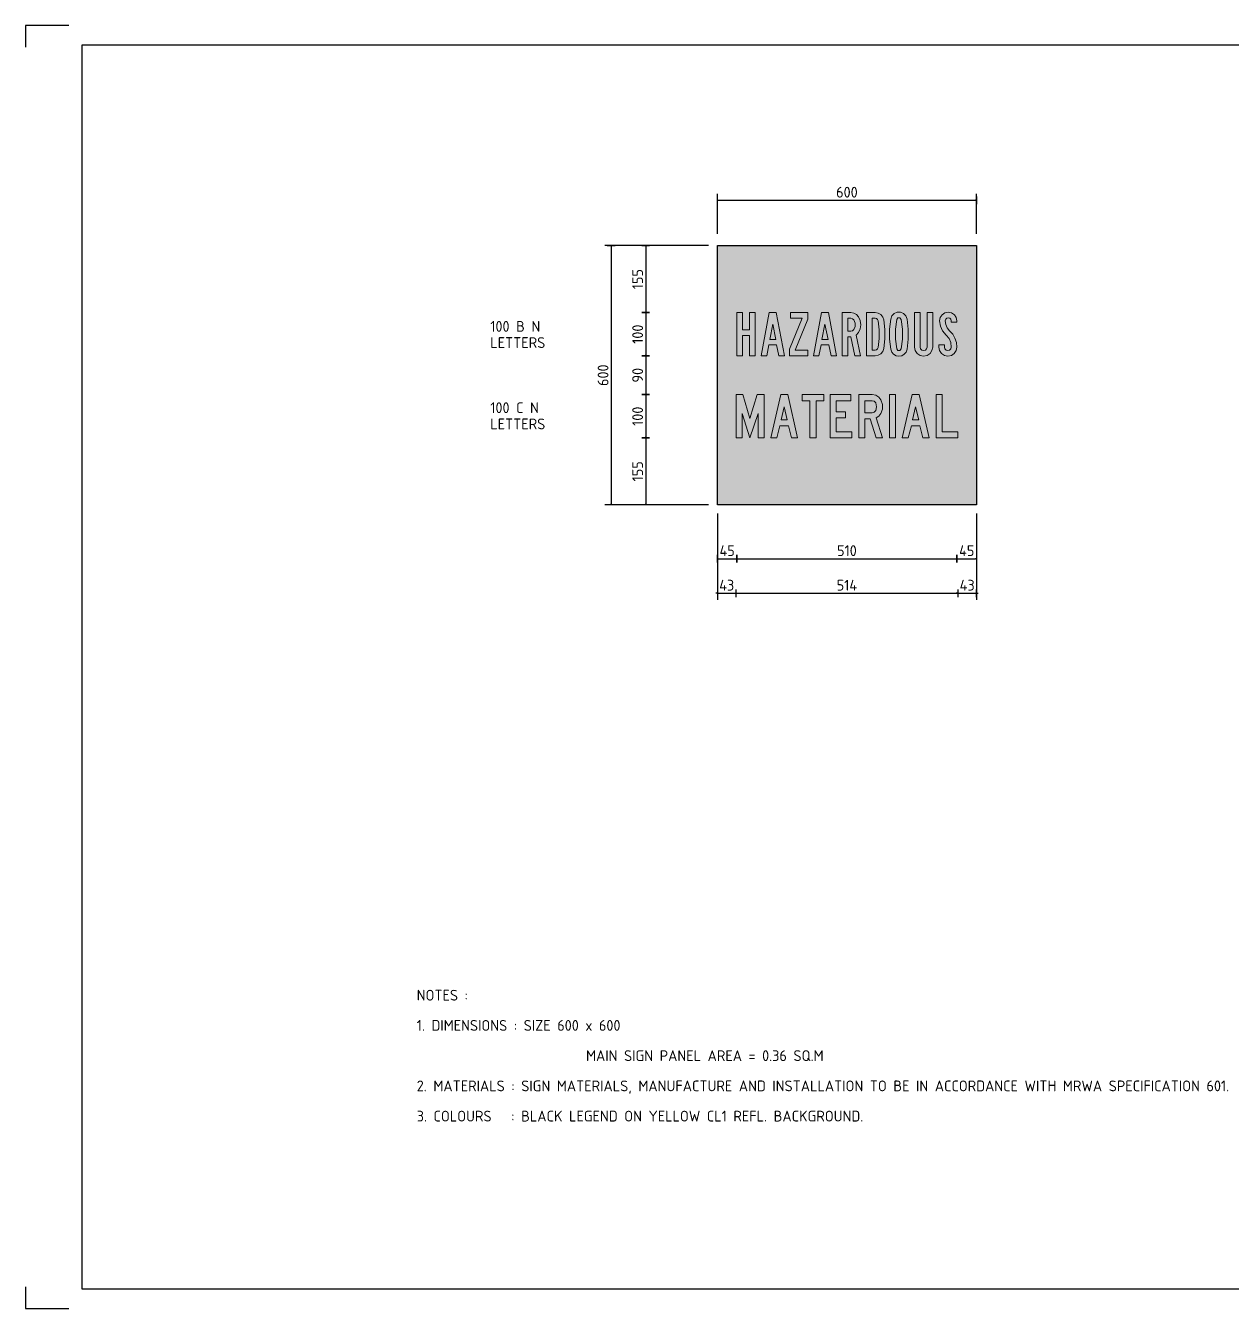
# Model space of a CAD drawing. Extents: x 0 to 420, y 0 to 297.
# Drawn here: x 0 to 279.3, y 0 to 297 of the extents above; entities that cross this region are included whole.
import ezdxf
from ezdxf.enums import TextEntityAlignment as Align

# ---------------------------------------------------------------- set-up
doc = ezdxf.new("R2010")
doc.units = 0
doc.layers.get('0').update_dxf_attribs({"linetype": 'CONTINUOUS'})
doc.layers.get('DEFPOINTS').update_dxf_attribs({"linetype": 'CONTINUOUS'})
for name, color, linetype in [('COMMENTS', 4, 'CONTINUOUS'), ('L25', 1, 'CONTINUOUS'), ('L35', 3, 'CONTINUOUS'), ('NOTES', 1, 'CONTINUOUS'), ('T25', 1, 'CONTINUOUS'), ('TBLK18', 4, 'CONTINUOUS'), ('TBLK25', 1, 'CONTINUOUS'), ('TBLK35', 3, 'CONTINUOUS'), ('TBLK50', 7, 'CONTINUOUS')]:
    doc.layers.add(name, color=color, linetype=linetype)
doc.layers.add('YELLOW', color=7, linetype='CONTINUOUS', true_color=0xfedb00)
doc.styles.add('ISO', font='iso3098b.shx')
doc.dimstyles.new('SIGNSDIM', dxfattribs={"dimtxt": 2.5, "dimasz": 0.2, "dimexe": 1.5, "dimexo": 2, "dimtad": 1, "dimdec": 4, "dimlfac": 10, "dimrnd": 1, "dimdsep": 46, "dimtxsty": 'ISO', "dimblk": 'SGNDIM', "dimcen": 2.5, "dimse2": 1, "dimadec": 0, "dimazin": 0, "dimtfac": 1, "dimtdec": 4, "dimtix": 1, "dimtmove": 0, "dimatfit": 3, "dimldrblk": 'SGNDIM', "dimfxl": 1, "dimtolj": 1, "dimtzin": 0, "dimarcsym": 0})

# ---------------------------------------------------------------- blocks, each defined once
blk = doc.blocks.new('SGNDIM')
for p, q in [((0, 0), (-1, 0)), ((0, 4.5), (0, -4.5))]:
    blk.add_line(p, q)
blk = doc.blocks.new('*D3')
at = {"layer": 'DEFPOINTS', "color": 0, "transparency": 16777216}
for p in [(158.17, 246.06), (135.62, 186.06), (158.17, 186.06)]:
    blk.add_point(p, dxfattribs=at)
at = {"layer": 'T25', "color": 0, "lineweight": -2, "transparency": 16777216}
for p, q in [((156.17, 246.06), (134.12, 246.06)), ((135.62, 245.86), (135.62, 186.26)), ((156.17, 186.06), (134.12, 186.06))]:
    blk.add_line(p, q, dxfattribs=at)
at = {"layer": 'T25', "color": 0, "lineweight": -2, "transparency": 16777216, "xscale": 0.2, "yscale": 0.2, "zscale": 0.2}
for p, rotation in [((135.62, 246.06), 90), ((135.62, 186.06), 270)]:
    blk.add_blockref('SGNDIM', p, dxfattribs=dict(at, rotation=rotation))
at = {"layer": 'T25', "color": 0, "transparency": 16777216, "insert": (133.75, 216.06), "char_height": 2.5, "attachment_point": 5, "rotation": 90, "style": 'ISO'}
blk.add_mtext('\\A1;600', dxfattribs=at)
blk = doc.blocks.new('*D4')
at = {"layer": 'DEFPOINTS', "color": 0, "transparency": 16777216}
for p in [(160.23, 186.06), (164.74, 186.06), (164.74, 173.56)]:
    blk.add_point(p, dxfattribs=at)
at = {"layer": 'T25', "color": 0, "lineweight": -2, "transparency": 16777216}
for p, q in [((160.23, 184.06), (160.23, 172.06)), ((160.43, 173.56), (164.54, 173.56))]:
    blk.add_line(p, q, dxfattribs=at)
at = {"layer": 'T25', "color": 0, "lineweight": -2, "transparency": 16777216, "xscale": 0.2, "yscale": 0.2, "zscale": 0.2, "rotation": 180}
blk.add_blockref('SGNDIM', (160.23, 173.56), dxfattribs=at)
at = {"layer": 'T25', "color": 0, "lineweight": -2, "transparency": 16777216, "xscale": 0.2, "yscale": 0.2, "zscale": 0.2}
blk.add_blockref('SGNDIM', (164.74, 173.56), dxfattribs=at)
at = {"layer": 'T25', "color": 0, "transparency": 16777216, "insert": (162.49, 175.44), "char_height": 2.5, "attachment_point": 5, "style": 'ISO'}
blk.add_mtext('\\A1;45', dxfattribs=at)
blk = doc.blocks.new('*D5')
at = {"layer": 'DEFPOINTS', "color": 0, "transparency": 16777216}
for p in [(164.74, 186.06), (215.72, 186.06), (215.72, 173.56)]:
    blk.add_point(p, dxfattribs=at)
at = {"layer": 'T25', "color": 0, "lineweight": -2, "transparency": 16777216}
blk.add_line((164.94, 173.56), (215.52, 173.56), dxfattribs=at)
at = {"layer": 'T25', "color": 0, "lineweight": -2, "transparency": 16777216, "xscale": 0.2, "yscale": 0.2, "zscale": 0.2, "rotation": 180}
blk.add_blockref('SGNDIM', (164.74, 173.56), dxfattribs=at)
at = {"layer": 'T25', "color": 0, "lineweight": -2, "transparency": 16777216, "xscale": 0.2, "yscale": 0.2, "zscale": 0.2}
blk.add_blockref('SGNDIM', (215.72, 173.56), dxfattribs=at)
at = {"layer": 'T25', "color": 0, "transparency": 16777216, "insert": (190.23, 175.44), "char_height": 2.5, "attachment_point": 5, "style": 'ISO'}
blk.add_mtext('\\A1;510', dxfattribs=at)
blk = doc.blocks.new('*D6')
at = {"layer": 'DEFPOINTS', "color": 0, "transparency": 16777216}
for p in [(215.72, 186.06), (220.23, 186.06), (220.23, 173.56)]:
    blk.add_point(p, dxfattribs=at)
at = {"layer": 'T25', "color": 0, "lineweight": -2, "transparency": 16777216}
for p, q in [((220.23, 184.06), (220.23, 172.06)), ((215.92, 173.56), (220.03, 173.56))]:
    blk.add_line(p, q, dxfattribs=at)
at = {"layer": 'T25', "color": 0, "lineweight": -2, "transparency": 16777216, "xscale": 0.2, "yscale": 0.2, "zscale": 0.2, "rotation": 180}
blk.add_blockref('SGNDIM', (215.72, 173.56), dxfattribs=at)
at = {"layer": 'T25', "color": 0, "lineweight": -2, "transparency": 16777216, "xscale": 0.2, "yscale": 0.2, "zscale": 0.2}
blk.add_blockref('SGNDIM', (220.23, 173.56), dxfattribs=at)
at = {"layer": 'T25', "color": 0, "transparency": 16777216, "insert": (217.98, 175.44), "char_height": 2.5, "attachment_point": 5, "style": 'ISO'}
blk.add_mtext('\\A1;45', dxfattribs=at)
blk = doc.blocks.new('*D7')
at = {"layer": 'DEFPOINTS', "color": 0, "transparency": 16777216}
for p in [(160.23, 186.06), (164.54, 186.06), (164.54, 165.56)]:
    blk.add_point(p, dxfattribs=at)
at = {"layer": 'T25', "color": 0, "lineweight": -2, "transparency": 16777216}
for p, q in [((160.23, 184.06), (160.23, 164.06)), ((160.03, 165.56), (159.83, 165.56)), ((160.23, 165.56), (164.54, 165.56)), ((164.74, 165.56), (164.94, 165.56))]:
    blk.add_line(p, q, dxfattribs=at)
at = {"layer": 'T25', "color": 0, "lineweight": -2, "transparency": 16777216, "xscale": 0.2, "yscale": 0.2, "zscale": 0.2}
blk.add_blockref('SGNDIM', (160.23, 165.56), dxfattribs=at)
at = {"layer": 'T25', "color": 0, "lineweight": -2, "transparency": 16777216, "xscale": 0.2, "yscale": 0.2, "zscale": 0.2, "rotation": 180}
blk.add_blockref('SGNDIM', (164.54, 165.56), dxfattribs=at)
at = {"layer": 'T25', "color": 0, "transparency": 16777216, "insert": (162.39, 167.44), "char_height": 2.5, "attachment_point": 5, "style": 'ISO'}
blk.add_mtext('\\A1;43', dxfattribs=at)
blk = doc.blocks.new('*D8')
at = {"layer": 'DEFPOINTS', "color": 0, "transparency": 16777216}
for p in [(164.54, 186.06), (215.93, 186.06), (215.93, 165.56)]:
    blk.add_point(p, dxfattribs=at)
at = {"layer": 'T25', "color": 0, "lineweight": -2, "transparency": 16777216}
blk.add_line((164.74, 165.56), (215.73, 165.56), dxfattribs=at)
at = {"layer": 'T25', "color": 0, "lineweight": -2, "transparency": 16777216, "xscale": 0.2, "yscale": 0.2, "zscale": 0.2, "rotation": 180}
blk.add_blockref('SGNDIM', (164.54, 165.56), dxfattribs=at)
at = {"layer": 'T25', "color": 0, "lineweight": -2, "transparency": 16777216, "xscale": 0.2, "yscale": 0.2, "zscale": 0.2}
blk.add_blockref('SGNDIM', (215.93, 165.56), dxfattribs=at)
at = {"layer": 'T25', "color": 0, "transparency": 16777216, "insert": (190.23, 167.44), "char_height": 2.5, "attachment_point": 5, "style": 'ISO'}
blk.add_mtext('\\A1;514', dxfattribs=at)
blk = doc.blocks.new('*D9')
at = {"layer": 'DEFPOINTS', "color": 0, "transparency": 16777216}
for p in [(215.93, 186.06), (220.23, 186.06), (220.23, 165.56)]:
    blk.add_point(p, dxfattribs=at)
at = {"layer": 'T25', "color": 0, "lineweight": -2, "transparency": 16777216}
for p, q in [((220.23, 184.06), (220.23, 164.06)), ((215.73, 165.56), (215.53, 165.56)), ((215.93, 165.56), (220.23, 165.56)), ((220.43, 165.56), (220.63, 165.56))]:
    blk.add_line(p, q, dxfattribs=at)
at = {"layer": 'T25', "color": 0, "lineweight": -2, "transparency": 16777216, "xscale": 0.2, "yscale": 0.2, "zscale": 0.2}
blk.add_blockref('SGNDIM', (215.93, 165.56), dxfattribs=at)
at = {"layer": 'T25', "color": 0, "lineweight": -2, "transparency": 16777216, "xscale": 0.2, "yscale": 0.2, "zscale": 0.2, "rotation": 180}
blk.add_blockref('SGNDIM', (220.23, 165.56), dxfattribs=at)
at = {"layer": 'T25', "color": 0, "transparency": 16777216, "insert": (218.08, 167.44), "char_height": 2.5, "attachment_point": 5, "style": 'ISO'}
blk.add_mtext('\\A1;43', dxfattribs=at)
blk = doc.blocks.new('*D10')
at = {"layer": 'DEFPOINTS', "color": 0, "transparency": 16777216}
for p in [(160.16, 246.06), (143.62, 230.56), (160.16, 230.56)]:
    blk.add_point(p, dxfattribs=at)
at = {"layer": 'T25', "color": 0, "lineweight": -2, "transparency": 16777216}
for p, q in [((158.16, 246.06), (142.12, 246.06)), ((143.62, 245.86), (143.62, 230.76))]:
    blk.add_line(p, q, dxfattribs=at)
at = {"layer": 'T25', "color": 0, "lineweight": -2, "transparency": 16777216, "xscale": 0.2, "yscale": 0.2, "zscale": 0.2}
for p, rotation in [((143.62, 246.06), 90), ((143.62, 230.56), 270)]:
    blk.add_blockref('SGNDIM', p, dxfattribs=dict(at, rotation=rotation))
at = {"layer": 'T25', "color": 0, "transparency": 16777216, "insert": (141.75, 238.31), "char_height": 2.5, "attachment_point": 5, "rotation": 90, "style": 'ISO'}
blk.add_mtext('\\A1;155', dxfattribs=at)
blk = doc.blocks.new('*D11')
at = {"layer": 'DEFPOINTS', "color": 0, "transparency": 16777216}
for p in [(155.62, 230.56), (143.62, 220.56), (155.62, 220.56)]:
    blk.add_point(p, dxfattribs=at)
at = {"layer": 'T25', "color": 0, "lineweight": -2, "transparency": 16777216}
blk.add_line((143.62, 230.36), (143.62, 220.76), dxfattribs=at)
at = {"layer": 'T25', "color": 0, "lineweight": -2, "transparency": 16777216, "xscale": 0.2, "yscale": 0.2, "zscale": 0.2}
for p, rotation in [((143.62, 230.56), 90), ((143.62, 220.56), 270)]:
    blk.add_blockref('SGNDIM', p, dxfattribs=dict(at, rotation=rotation))
at = {"layer": 'T25', "color": 0, "transparency": 16777216, "insert": (141.75, 225.56), "char_height": 2.5, "attachment_point": 5, "rotation": 90, "style": 'ISO'}
blk.add_mtext('\\A1;100', dxfattribs=at)
blk = doc.blocks.new('*D12')
at = {"layer": 'DEFPOINTS', "color": 0, "transparency": 16777216}
for p in [(154.42, 220.56), (143.62, 211.56), (154.42, 211.56)]:
    blk.add_point(p, dxfattribs=at)
at = {"layer": 'T25', "color": 0, "lineweight": -2, "transparency": 16777216}
blk.add_line((143.62, 220.36), (143.62, 211.76), dxfattribs=at)
at = {"layer": 'T25', "color": 0, "lineweight": -2, "transparency": 16777216, "xscale": 0.2, "yscale": 0.2, "zscale": 0.2}
for p, rotation in [((143.62, 220.56), 90), ((143.62, 211.56), 270)]:
    blk.add_blockref('SGNDIM', p, dxfattribs=dict(at, rotation=rotation))
at = {"layer": 'T25', "color": 0, "transparency": 16777216, "insert": (141.75, 216.06), "char_height": 2.5, "attachment_point": 5, "rotation": 90, "style": 'ISO'}
blk.add_mtext('\\A1;90', dxfattribs=at)
blk = doc.blocks.new('*D13')
at = {"layer": 'DEFPOINTS', "color": 0, "transparency": 16777216}
for p in [(155.62, 211.56), (143.62, 201.56), (155.62, 201.56)]:
    blk.add_point(p, dxfattribs=at)
at = {"layer": 'T25', "color": 0, "lineweight": -2, "transparency": 16777216}
blk.add_line((143.62, 211.36), (143.62, 201.76), dxfattribs=at)
at = {"layer": 'T25', "color": 0, "lineweight": -2, "transparency": 16777216, "xscale": 0.2, "yscale": 0.2, "zscale": 0.2}
for p, rotation in [((143.62, 211.56), 90), ((143.62, 201.56), 270)]:
    blk.add_blockref('SGNDIM', p, dxfattribs=dict(at, rotation=rotation))
at = {"layer": 'T25', "color": 0, "transparency": 16777216, "insert": (141.75, 206.56), "char_height": 2.5, "attachment_point": 5, "rotation": 90, "style": 'ISO'}
blk.add_mtext('\\A1;100', dxfattribs=at)
blk = doc.blocks.new('*D14')
at = {"layer": 'DEFPOINTS', "color": 0, "transparency": 16777216}
for p in [(160.16, 201.56), (143.62, 186.06), (160.16, 186.06)]:
    blk.add_point(p, dxfattribs=at)
at = {"layer": 'T25', "color": 0, "lineweight": -2, "transparency": 16777216}
for p, q in [((143.62, 201.36), (143.62, 186.26)), ((158.16, 186.06), (142.12, 186.06))]:
    blk.add_line(p, q, dxfattribs=at)
at = {"layer": 'T25', "color": 0, "lineweight": -2, "transparency": 16777216, "xscale": 0.2, "yscale": 0.2, "zscale": 0.2}
for p, rotation in [((143.62, 201.56), 90), ((143.62, 186.06), 270)]:
    blk.add_blockref('SGNDIM', p, dxfattribs=dict(at, rotation=rotation))
at = {"layer": 'T25', "color": 0, "transparency": 16777216, "insert": (141.75, 193.81), "char_height": 2.5, "attachment_point": 5, "rotation": 90, "style": 'ISO'}
blk.add_mtext('\\A1;155', dxfattribs=at)
blk = doc.blocks.new('*D15')
at = {"layer": 'DEFPOINTS', "color": 0, "transparency": 16777216}
for p in [(220.23, 256.56), (160.23, 246.81), (220.23, 246.81)]:
    blk.add_point(p, dxfattribs=at)
at = {"layer": 'T25', "color": 0, "lineweight": -2, "transparency": 16777216}
for p, q in [((160.23, 248.81), (160.23, 258.06)), ((160.43, 256.56), (220.03, 256.56)), ((220.23, 248.81), (220.23, 258.06))]:
    blk.add_line(p, q, dxfattribs=at)
at = {"layer": 'T25', "color": 0, "lineweight": -2, "transparency": 16777216, "xscale": 0.2, "yscale": 0.2, "zscale": 0.2, "rotation": 180}
blk.add_blockref('SGNDIM', (160.23, 256.56), dxfattribs=at)
at = {"layer": 'T25', "color": 0, "lineweight": -2, "transparency": 16777216, "xscale": 0.2, "yscale": 0.2, "zscale": 0.2}
blk.add_blockref('SGNDIM', (220.23, 256.56), dxfattribs=at)
at = {"layer": 'T25', "color": 0, "transparency": 16777216, "insert": (190.23, 258.44), "char_height": 2.5, "attachment_point": 5, "style": 'ISO'}
blk.add_mtext('\\A1;600', dxfattribs=at)
blk = doc.blocks.new('BLK3DES')
at = {"layer": 'COMMENTS', "style": 'ISO'}
for s, p in [('100 B N', (0, 0)), ('LETTERS', (0, -3.75))]:
    blk.add_text(s, height=2.5, dxfattribs=at).set_placement(p)
blk = doc.blocks.new('BLK4DES')
at = {"layer": 'COMMENTS', "style": 'ISO'}
for s, p in [('100 C N', (0, 0)), ('LETTERS', (0, -3.75))]:
    blk.add_text(s, height=2.5, dxfattribs=at).set_placement(p)
blk = doc.blocks.new('A3BBLK')
at = {"layer": 'TBLK25'}
for p, q in [((10, 297), (0, 297)), ((0, 297), (0, 292)), ((0, 5), (0, 0)), ((0, 0), (10, 0))]:
    blk.add_line(p, q, dxfattribs=at)
at = {"layer": 'TBLK50'}
for p, q in [((415.5, 292.5), (13, 292.5)), ((13, 292.5), (13, 4.5)), ((13, 4.5), (415.5, 4.5))]:
    blk.add_line(p, q, dxfattribs=at)
blk = doc.blocks.new('a3_in_vtblk')
blk.add_blockref('A3BBLK', (0, 0))
at = {"layer": 'TBLK18', "style": 'ISO'}
for tag, p, height in [('GROUND_SURVEY_STD.', (381.88, 126.11), 1.8), ('SURVEY_CAPTURE_DATE', (381.95, 122.61), 1.8), ('MAPPING_SURVEY_STD.', (381.95, 119.11), 1.8), ('MAPPING_CAPTURE_DATE', (381.95, 115.61), 1.8), ('PROJECT_ZONE', (381.95, 112.11), 1.8), ('HEIGHT_DATUM', (381.95, 108.61), 1.8), ('CLIENT_STREET_NAME', (355.51, 86.94), 1.5), ('CLIENT_TELEPHONE_NO.', (368.31, 84.68), 1.5), ('CLIENT_SUBURB_POSTCODE', (388.49, 86.94), 1.5), ('CLIENT_FAX_NO.', (393.56, 84.68), 1.5), ('STREET_NAME', (355.51, 62.1), 1.5), ('SUBURB_POSTCODE', (388.49, 62.1), 1.5), ('TELEPHONE_NO.', (368.31, 59.84), 1.5), ('FAX_NO.', (393.56, 59.84), 1.5)]:
    blk.add_attdef(tag, p, '', height=height, dxfattribs=at)
for tag, p in [('CLIENT_MR_DIRECTORATE', (381.5, 92.96)), ('MR_DIRECTORATE', (381.5, 68.12))]:
    blk.add_attdef(tag, text='', height=1.5, dxfattribs=at).set_placement(p, align=Align.CENTER)
at = {"layer": 'TBLK25', "style": 'ISO'}
for tag, height, p in [('CLIENT_MR__BRANCH', 2, (381.5, 90.04)), ('MR_BRANCH', 2, (381.5, 65.2)), ('ROAD_SECTION', 1.75, (384.5, 29.16)), ('SLK', 1.75, (384.5, 26.11)), ('CHAINAGE', 1.75, (384.5, 19.21))]:
    blk.add_attdef(tag, text='', height=height, dxfattribs=at).set_placement(p, align=Align.CENTER)
for tag, p, height in [('FILE_NUMBER', (371.77, 54.24), 2.5), ('DESIGNED_/_DRAWN', (371.77, 49.49), 2), ('VERIFIED', (371.77, 44.49), 2), ('APPROVED', (371.77, 39.49), 2), ('LOCAL_AUTHORITY', (370.48, 16.73), 1.25)]:
    blk.add_attdef(tag, p, '', height=height, dxfattribs=at)
at = {"layer": 'TBLK35', "style": 'ISO', "width": 0.9}
for tag, p in [('ROAD_PROJECT&NUMBER', (384.5, 32.23)), ('DRAWING_DESCRIPTION', (384.5, 22.29))]:
    blk.add_attdef(tag, text='', height=2.5, dxfattribs=at).set_placement(p, align=Align.CENTER)
at = {"layer": 'TBLK50', "style": 'ISO'}
blk.add_attdef('MRWA_DRG_NUMBER', (356.29, 6.08), '', height=5, dxfattribs=at)

msp = doc.modelspace()

# ---------------------------------------------------------------- hatches: boundary and pattern name
at = {"layer": 'L25'}
h = msp.add_hatch(color=256, dxfattribs=at)
h.paths.add_polyline_path([(202.777058, 222.164209), (203.111484, 224.422612), (203.111484, 226.701658), (202.777058, 228.960061), (202.500435, 229.311001), (202.054535, 229.311001), (201.777911, 228.960061), (201.443486, 226.701658), (201.443486, 224.422612), (201.777911, 222.164209), (202.054535, 221.813269), (202.500435, 221.813269)], flags=16)
h.paths.add_polyline_path([(202.277485, 220.463182), (202.938078, 220.582914), (203.516097, 220.917339), (203.945483, 221.433428), (204.17669, 222.060991), (204.445056, 224.389582), (204.445056, 226.734688), (204.17669, 229.063279), (203.900067, 229.777545), (203.363335, 230.326663), (202.661455, 230.62393), (201.893515, 230.62393), (201.187506, 230.326663), (200.654903, 229.777545), (200.378279, 229.063279), (200.109913, 226.734688), (200.109913, 224.389582), (200.378279, 222.060991), (200.609487, 221.433428), (201.038873, 220.917339), (201.616892, 220.582914)])
h.paths.add_polyline_path([(182.455561, 220.56227), (184.354766, 230.562), (185.952576, 230.562), (187.851781, 220.56227), (186.551238, 220.56227), (186.051665, 223.064267), (184.251548, 223.064267), (183.751975, 220.56227)])
h.paths.add_polyline_path([(177.150172, 230.562), (181.146761, 230.562), (181.146761, 229.063279), (178.252537, 221.862813), (181.146761, 221.862813), (181.146761, 220.56227), (176.951994, 220.56227), (176.951994, 222.060991), (179.850346, 229.261457), (177.150172, 229.261457)])
h.paths.add_polyline_path([(170.350191, 220.56227), (172.249396, 230.562), (173.847206, 230.562), (175.746411, 220.56227), (174.445869, 220.56227), (173.946295, 223.064267), (172.146179, 223.064267), (171.646605, 220.56227)])
h.paths.add_polyline_path([(164.759921, 230.562), (166.060464, 230.562), (166.060464, 226.561282), (167.658274, 226.561282), (167.658274, 230.562), (168.958816, 230.562), (168.958816, 220.56227), (167.658274, 220.56227), (167.658274, 225.260739), (166.060464, 225.260739), (166.060464, 220.56227), (164.759921, 220.56227)])
h.paths.add_polyline_path([(210.91474, 201.561959), (210.91474, 211.561688), (212.314372, 211.561688), (212.314372, 202.96572), (215.910476, 202.96572), (215.910476, 201.561959)])
h.paths.add_polyline_path([(203.053682, 201.561959), (205.353372, 211.561688), (206.951181, 211.561688), (209.250871, 201.561959), (207.85124, 201.561959), (207.149359, 204.365352), (205.151065, 204.365352), (204.453314, 201.561959)])
h.paths.add_polyline_path([(200.08927, 201.561959), (200.08927, 211.561688), (201.488902, 211.561688), (201.488902, 201.561959)])
h.paths.add_polyline_path([(186.340674, 201.561959), (186.340674, 211.561688), (191.134104, 211.561688), (191.134104, 210.162057), (187.736177, 210.162057), (187.736177, 207.5651), (189.936778, 207.5651), (189.936778, 206.165468), (187.736177, 206.165468), (187.736177, 202.96572), (191.33641, 202.96572), (191.33641, 201.561959)])
h.paths.add_polyline_path([(181.671106, 201.561959), (181.671106, 210.162057), (179.87099, 210.162057), (179.87099, 211.561688), (184.870855, 211.561688), (184.870855, 210.162057), (183.070738, 210.162057), (183.070738, 201.561959)])
h.paths.add_polyline_path([(172.616851, 201.561959), (174.916541, 211.561688), (176.514351, 211.561688), (178.814041, 201.561959), (177.414409, 201.561959), (176.716658, 204.365352), (174.718363, 204.365352), (174.016483, 201.561959)])
h.paths.add_polyline_path([(164.557614, 201.561959), (164.557614, 211.561688), (166.155424, 211.561688), (167.757363, 206.06225), (169.454261, 211.561688), (171.052071, 211.561688), (171.052071, 201.561959), (169.656568, 201.561959), (169.656568, 207.164615), (167.757363, 201.561959), (165.957246, 207.164615), (165.957246, 201.561959)])
h.paths.add_polyline_path([(173.046237, 227.861825), (172.348485, 224.360681), (173.748117, 224.360681)], flags=16)
h.paths.add_polyline_path([(185.151607, 227.861825), (184.453855, 224.360681), (185.853487, 224.360681)], flags=16)
h.paths.add_polyline_path([(191.142361, 226.264015), (190.440481, 226.264015), (190.440481, 229.261457), (191.142361, 229.261457), (191.542846, 229.15411), (191.840113, 228.860972), (192.108479, 228.146706), (192.108479, 227.378766), (191.840113, 226.660371), (191.542846, 226.367233)], flags=16)
h.paths.add_polyline_path([(192.339686, 225.363957), (193.338833, 220.56227), (192.042419, 220.56227), (191.142361, 224.963473), (190.440481, 224.963473), (190.440481, 220.56227), (189.144067, 220.56227), (189.144067, 230.562), (191.142361, 230.562), (191.844241, 230.442267), (192.467676, 230.095456), (192.938349, 229.562853), (193.31819, 228.695824), (193.450308, 227.762736), (193.31819, 226.82552), (192.938349, 225.96262)])
h.paths.add_polyline_path([(196.757403, 221.862813), (196.059651, 221.862813), (196.059651, 229.261457), (196.757403, 229.261457), (197.079442, 229.183011), (197.331293, 228.968319), (197.459283, 228.662794), (197.673976, 226.598441), (197.673976, 224.52583), (197.459283, 222.461476), (197.331293, 222.155952), (197.079442, 221.941259)], flags=16)
h.paths.add_polyline_path([(196.757403, 220.56227), (194.759109, 220.56227), (194.759109, 230.562), (196.757403, 230.562), (197.459283, 230.438138), (198.070332, 230.08307), (198.52449, 229.533952), (198.755697, 228.860972), (198.986905, 226.6645), (198.986905, 224.45977), (198.755697, 222.263298), (198.52449, 221.590319), (198.070332, 221.041201), (197.459283, 220.686132)])
h.paths.add_polyline_path([(205.894232, 222.560565), (205.894232, 230.562), (207.194775, 230.562), (207.194775, 222.560565), (207.297993, 222.16008), (207.591131, 221.866942), (207.995744, 221.763724), (208.396229, 221.866942), (208.689367, 222.16008), (208.792585, 222.560565), (208.792585, 230.562), (210.093128, 230.562), (210.093128, 222.560565), (209.936237, 221.755467), (209.482079, 221.07423), (208.796714, 220.620072), (207.995744, 220.463182), (207.190646, 220.620072), (206.505281, 221.07423), (206.051123, 221.755467)])
h.paths.add_polyline_path([(213.709875, 229.360546), (214.064944, 229.273843), (214.320924, 229.013734), (214.411756, 228.662794), (214.411756, 228.361399), (215.70817, 228.361399), (215.70817, 228.662794), (215.559536, 229.430734), (215.126022, 230.078941), (214.477815, 230.512455), (213.709875, 230.661089), (212.941936, 230.512455), (212.293729, 230.078941), (211.860214, 229.430734), (211.711581, 228.662794), (211.880858, 227.43244), (212.396946, 226.301174), (213.210302, 225.363957), (213.88741, 224.562988), (214.300281, 223.600999), (214.411756, 222.560565), (214.292023, 222.172466), (214.003014, 221.879328), (213.610786, 221.763724), (213.202044, 221.858685), (212.908906, 222.155952), (212.809817, 222.560565), (212.809817, 223.064267), (211.513403, 223.064267), (211.513403, 222.560565), (211.670294, 221.755467), (212.124452, 221.07423), (212.805688, 220.620072), (213.610786, 220.463182), (214.415884, 220.620072), (215.097121, 221.07423), (215.551279, 221.755467), (215.70817, 222.560565), (215.596695, 223.625771), (215.262269, 224.641433), (214.725537, 225.570393), (214.011271, 226.363104), (213.458024, 227.019569), (213.115342, 227.808152), (213.012124, 228.662794), (213.111213, 229.009606), (213.363064, 229.265586)])
h.paths.add_polyline_path([(205.452461, 205.764983), (206.852092, 205.764983), (206.150212, 208.762425)], flags=16)
h.paths.add_polyline_path([(196.092681, 207.362793), (194.395782, 207.362793), (194.395782, 210.162057), (196.092681, 210.162057), (196.563354, 210.025809), (196.89365, 209.662483), (197.100086, 208.762425), (196.89365, 207.862367), (196.563354, 207.49904)], flags=16)
h.paths.add_polyline_path([(198.095104, 210.364363), (197.587273, 211.000184), (196.89365, 211.417184), (196.092681, 211.561688), (192.996151, 211.561688), (192.996151, 201.561959), (194.395782, 201.561959), (194.395782, 205.963161), (195.593108, 205.963161), (196.992739, 201.561959), (198.49146, 201.561959), (196.992739, 206.165468), (197.62856, 206.570081), (198.095104, 207.164615), (198.450173, 208.209178), (198.450173, 209.315672)])
h.paths.add_polyline_path([(175.01563, 205.764983), (176.415262, 205.764983), (175.71751, 208.762425)], flags=16)
at = {"layer": 'YELLOW'}
h = msp.add_hatch(color=256, dxfattribs=at)
h.paths.add_polyline_path([(160.233384, 186.060771), (160.233384, 246.060771), (220.233384, 246.060771), (220.233384, 186.060771)])
h.paths.add_polyline_path([(186.340674, 201.561959), (186.340674, 211.561688), (191.134104, 211.561688), (191.134104, 210.162057), (187.736177, 210.162057), (187.736177, 207.5651), (189.936778, 207.5651), (189.936778, 206.165468), (187.736177, 206.165468), (187.736177, 202.96572), (191.33641, 202.96572), (191.33641, 201.561959)], flags=16)
h.paths.add_polyline_path([(181.671106, 201.561959), (181.671106, 210.162057), (179.87099, 210.162057), (179.87099, 211.561688), (184.870855, 211.561688), (184.870855, 210.162057), (183.070738, 210.162057), (183.070738, 201.561959)], flags=16)
h.paths.add_polyline_path([(172.616851, 201.561959), (174.916541, 211.561688), (176.514351, 211.561688), (178.814041, 201.561959), (177.414409, 201.561959), (176.716658, 204.365352), (174.718363, 204.365352), (174.016483, 201.561959)], flags=16)
h.paths.add_polyline_path([(164.557614, 201.561959), (164.557614, 211.561688), (166.155424, 211.561688), (167.757363, 206.06225), (169.454261, 211.561688), (171.052071, 211.561688), (171.052071, 201.561959), (169.656568, 201.561959), (169.656568, 207.164615), (167.757363, 201.561959), (165.957246, 207.164615), (165.957246, 201.561959)], flags=16)
h.paths.add_polyline_path([(202.777058, 222.164209), (203.111484, 224.422612), (203.111484, 226.701658), (202.777058, 228.960061), (202.500435, 229.311001), (202.054535, 229.311001), (201.777911, 228.960061), (201.443486, 226.701658), (201.443486, 224.422612), (201.777911, 222.164209), (202.054535, 221.813269), (202.500435, 221.813269)], flags=0)
h.paths.add_polyline_path([(202.277485, 220.463182), (202.938078, 220.582914), (203.516097, 220.917339), (203.945483, 221.433428), (204.17669, 222.060991), (204.445056, 224.389582), (204.445056, 226.734688), (204.17669, 229.063279), (203.900067, 229.777545), (203.363335, 230.326663), (202.661455, 230.62393), (201.893515, 230.62393), (201.187506, 230.326663), (200.654903, 229.777545), (200.378279, 229.063279), (200.109913, 226.734688), (200.109913, 224.389582), (200.378279, 222.060991), (200.609487, 221.433428), (201.038873, 220.917339), (201.616892, 220.582914)], flags=16)
h.paths.add_polyline_path([(182.455561, 220.56227), (184.354766, 230.562), (185.952576, 230.562), (187.851781, 220.56227), (186.551238, 220.56227), (186.051665, 223.064267), (184.251548, 223.064267), (183.751975, 220.56227)], flags=16)
h.paths.add_polyline_path([(177.150172, 230.562), (181.146761, 230.562), (181.146761, 229.063279), (178.252537, 221.862813), (181.146761, 221.862813), (181.146761, 220.56227), (176.951994, 220.56227), (176.951994, 222.060991), (179.850346, 229.261457), (177.150172, 229.261457)], flags=16)
h.paths.add_polyline_path([(170.350191, 220.56227), (172.249396, 230.562), (173.847206, 230.562), (175.746411, 220.56227), (174.445869, 220.56227), (173.946295, 223.064267), (172.146179, 223.064267), (171.646605, 220.56227)], flags=16)
h.paths.add_polyline_path([(164.759921, 230.562), (166.060464, 230.562), (166.060464, 226.561282), (167.658274, 226.561282), (167.658274, 230.562), (168.958816, 230.562), (168.958816, 220.56227), (167.658274, 220.56227), (167.658274, 225.260739), (166.060464, 225.260739), (166.060464, 220.56227), (164.759921, 220.56227)], flags=16)
h.paths.add_polyline_path([(210.91474, 201.561959), (210.91474, 211.561688), (212.314372, 211.561688), (212.314372, 202.96572), (215.910476, 202.96572), (215.910476, 201.561959)], flags=16)
h.paths.add_polyline_path([(203.053682, 201.561959), (205.353372, 211.561688), (206.951181, 211.561688), (209.250871, 201.561959), (207.85124, 201.561959), (207.149359, 204.365352), (205.151065, 204.365352), (204.453314, 201.561959)], flags=16)
h.paths.add_polyline_path([(200.08927, 201.561959), (200.08927, 211.561688), (201.488902, 211.561688), (201.488902, 201.561959)], flags=16)
h.paths.add_polyline_path([(173.046237, 227.861825), (172.348485, 224.360681), (173.748117, 224.360681)], flags=0)
h.paths.add_polyline_path([(185.151607, 227.861825), (184.453855, 224.360681), (185.853487, 224.360681)], flags=0)
h.paths.add_polyline_path([(191.142361, 226.264015), (190.440481, 226.264015), (190.440481, 229.261457), (191.142361, 229.261457), (191.542846, 229.15411), (191.840113, 228.860972), (192.108479, 228.146706), (192.108479, 227.378766), (191.840113, 226.660371), (191.542846, 226.367233)], flags=0)
h.paths.add_polyline_path([(192.339686, 225.363957), (193.338833, 220.56227), (192.042419, 220.56227), (191.142361, 224.963473), (190.440481, 224.963473), (190.440481, 220.56227), (189.144067, 220.56227), (189.144067, 230.562), (191.142361, 230.562), (191.844241, 230.442267), (192.467676, 230.095456), (192.938349, 229.562853), (193.31819, 228.695824), (193.450308, 227.762736), (193.31819, 226.82552), (192.938349, 225.96262)], flags=16)
h.paths.add_polyline_path([(196.757403, 221.862813), (196.059651, 221.862813), (196.059651, 229.261457), (196.757403, 229.261457), (197.079442, 229.183011), (197.331293, 228.968319), (197.459283, 228.662794), (197.673976, 226.598441), (197.673976, 224.52583), (197.459283, 222.461476), (197.331293, 222.155952), (197.079442, 221.941259)], flags=0)
h.paths.add_polyline_path([(196.757403, 220.56227), (194.759109, 220.56227), (194.759109, 230.562), (196.757403, 230.562), (197.459283, 230.438138), (198.070332, 230.08307), (198.52449, 229.533952), (198.755697, 228.860972), (198.986905, 226.6645), (198.986905, 224.45977), (198.755697, 222.263298), (198.52449, 221.590319), (198.070332, 221.041201), (197.459283, 220.686132)], flags=16)
h.paths.add_polyline_path([(205.894232, 222.560565), (205.894232, 230.562), (207.194775, 230.562), (207.194775, 222.560565), (207.297993, 222.16008), (207.591131, 221.866942), (207.995744, 221.763724), (208.396229, 221.866942), (208.689367, 222.16008), (208.792585, 222.560565), (208.792585, 230.562), (210.093128, 230.562), (210.093128, 222.560565), (209.936237, 221.755467), (209.482079, 221.07423), (208.796714, 220.620072), (207.995744, 220.463182), (207.190646, 220.620072), (206.505281, 221.07423), (206.051123, 221.755467)], flags=16)
h.paths.add_polyline_path([(213.709875, 229.360546), (214.064944, 229.273843), (214.320924, 229.013734), (214.411756, 228.662794), (214.411756, 228.361399), (215.70817, 228.361399), (215.70817, 228.662794), (215.559536, 229.430734), (215.126022, 230.078941), (214.477815, 230.512455), (213.709875, 230.661089), (212.941936, 230.512455), (212.293729, 230.078941), (211.860214, 229.430734), (211.711581, 228.662794), (211.880858, 227.43244), (212.396946, 226.301174), (213.210302, 225.363957), (213.88741, 224.562988), (214.300281, 223.600999), (214.411756, 222.560565), (214.292023, 222.172466), (214.003014, 221.879328), (213.610786, 221.763724), (213.202044, 221.858685), (212.908906, 222.155952), (212.809817, 222.560565), (212.809817, 223.064267), (211.513403, 223.064267), (211.513403, 222.560565), (211.670294, 221.755467), (212.124452, 221.07423), (212.805688, 220.620072), (213.610786, 220.463182), (214.415884, 220.620072), (215.097121, 221.07423), (215.551279, 221.755467), (215.70817, 222.560565), (215.596695, 223.625771), (215.262269, 224.641433), (214.725537, 225.570393), (214.011271, 226.363104), (213.458024, 227.019569), (213.115342, 227.808152), (213.012124, 228.662794), (213.111213, 229.009606), (213.363064, 229.265586)], flags=16)
h.paths.add_polyline_path([(205.452461, 205.764983), (206.852092, 205.764983), (206.150212, 208.762425)], flags=0)
h.paths.add_polyline_path([(196.092681, 207.362793), (194.395782, 207.362793), (194.395782, 210.162057), (196.092681, 210.162057), (196.563354, 210.025809), (196.89365, 209.662483), (197.100086, 208.762425), (196.89365, 207.862367), (196.563354, 207.49904)], flags=0)
h.paths.add_polyline_path([(198.095104, 210.364363), (197.587273, 211.000184), (196.89365, 211.417184), (196.092681, 211.561688), (192.996151, 211.561688), (192.996151, 201.561959), (194.395782, 201.561959), (194.395782, 205.963161), (195.593108, 205.963161), (196.992739, 201.561959), (198.49146, 201.561959), (196.992739, 206.165468), (197.62856, 206.570081), (198.095104, 207.164615), (198.450173, 208.209178), (198.450173, 209.315672)], flags=16)
h.paths.add_polyline_path([(175.01563, 205.764983), (176.415262, 205.764983), (175.71751, 208.762425)], flags=0)

# ---------------------------------------------------------------- linework, layer by layer
at = {"layer": 'L25'}
msp.add_lwpolyline([(160.233384, 186.060771), (160.233384, 246.060771), (220.233384, 246.060771), (220.233384, 186.060771)], close=True, dxfattribs=at)
at = {"layer": 'L25', "lineweight": 0}
for points in [[(164.759921, 230.562), (166.060464, 230.562), (166.060464, 226.561282), (167.658274, 226.561282), (167.658274, 230.562), (168.958816, 230.562), (168.958816, 220.56227), (167.658274, 220.56227), (167.658274, 225.260739), (166.060464, 225.260739), (166.060464, 220.56227), (164.759921, 220.56227), (164.759921, 230.562)], [(170.350191, 220.56227), (172.249396, 230.562), (173.847206, 230.562), (175.746411, 220.56227), (174.445869, 220.56227), (173.946295, 223.064267), (172.146179, 223.064267), (171.646605, 220.56227), (170.350191, 220.56227)], [(177.150172, 230.562), (181.146761, 230.562), (181.146761, 229.063279), (178.252537, 221.862813), (181.146761, 221.862813), (181.146761, 220.56227), (176.951994, 220.56227), (176.951994, 222.060991), (179.850346, 229.261457), (177.150172, 229.261457), (177.150172, 230.562)], [(182.455561, 220.56227), (184.354766, 230.562), (185.952576, 230.562), (187.851781, 220.56227), (186.551238, 220.56227), (186.051665, 223.064267), (184.251548, 223.064267), (183.751975, 220.56227), (182.455561, 220.56227)], [(192.339686, 225.363957), (193.338833, 220.56227), (192.042419, 220.56227), (191.142361, 224.963473), (190.440481, 224.963473), (190.440481, 220.56227), (189.144067, 220.56227), (189.144067, 230.562), (191.142361, 230.562), (191.844241, 230.442267), (192.467676, 230.095456), (192.938349, 229.562853), (193.31819, 228.695824), (193.450308, 227.762736), (193.31819, 226.82552), (192.938349, 225.96262)], [(191.142361, 226.264015), (190.440481, 226.264015), (190.440481, 229.261457), (191.142361, 229.261457), (191.542846, 229.15411), (191.840113, 228.860972), (192.108479, 228.146706), (192.108479, 227.378766), (191.840113, 226.660371), (191.542846, 226.367233)], [(196.757403, 220.56227), (194.759109, 220.56227), (194.759109, 230.562), (196.757403, 230.562), (197.459283, 230.438138), (198.070332, 230.08307), (198.52449, 229.533952), (198.755697, 228.860972), (198.986905, 226.6645), (198.986905, 224.45977), (198.755697, 222.263298), (198.52449, 221.590319), (198.070332, 221.041201), (197.459283, 220.686132)], [(196.757403, 221.862813), (196.059651, 221.862813), (196.059651, 229.261457), (196.757403, 229.261457), (197.079442, 229.183011), (197.331293, 228.968319), (197.459283, 228.662794), (197.673976, 226.598441), (197.673976, 224.52583), (197.459283, 222.461476), (197.331293, 222.155952), (197.079442, 221.941259)], [(202.277485, 220.463182), (202.938078, 220.582914), (203.516097, 220.917339), (203.945483, 221.433428), (204.17669, 222.060991), (204.445056, 224.389582), (204.445056, 226.734688), (204.17669, 229.063279), (203.900067, 229.777545), (203.363335, 230.326663), (202.661455, 230.62393), (201.893515, 230.62393), (201.187506, 230.326663), (200.654903, 229.777545), (200.378279, 229.063279), (200.109913, 226.734688), (200.109913, 224.389582), (200.378279, 222.060991), (200.609487, 221.433428), (201.038873, 220.917339), (201.616892, 220.582914), (202.277485, 220.463182)], [(202.777058, 222.164209), (203.111484, 224.422612), (203.111484, 226.701658), (202.777058, 228.960061), (202.500435, 229.311001), (202.054535, 229.311001), (201.777911, 228.960061), (201.443486, 226.701658), (201.443486, 224.422612), (201.777911, 222.164209), (202.054535, 221.813269), (202.500435, 221.813269), (202.777058, 222.164209)], [(205.894232, 222.560565), (205.894232, 230.562), (207.194775, 230.562), (207.194775, 222.560565), (207.297993, 222.16008), (207.591131, 221.866942), (207.995744, 221.763724), (208.396229, 221.866942), (208.689367, 222.16008), (208.792585, 222.560565), (208.792585, 230.562), (210.093128, 230.562), (210.093128, 222.560565), (209.936237, 221.755467), (209.482079, 221.07423), (208.796714, 220.620072), (207.995744, 220.463182), (207.190646, 220.620072), (206.505281, 221.07423), (206.051123, 221.755467)], [(213.709875, 229.360546), (214.064944, 229.273843), (214.320924, 229.013734), (214.411756, 228.662794), (214.411756, 228.361399), (215.70817, 228.361399), (215.70817, 228.662794), (215.559536, 229.430734), (215.126022, 230.078941), (214.477815, 230.512455), (213.709875, 230.661089), (212.941936, 230.512455), (212.293729, 230.078941), (211.860214, 229.430734), (211.711581, 228.662794), (211.880858, 227.43244), (212.396946, 226.301174), (213.210302, 225.363957), (213.88741, 224.562988), (214.300281, 223.600999), (214.411756, 222.560565), (214.292023, 222.172466), (214.003014, 221.879328), (213.610786, 221.763724), (213.202044, 221.858685), (212.908906, 222.155952), (212.809817, 222.560565), (212.809817, 223.064267), (211.513403, 223.064267), (211.513403, 222.560565), (211.670294, 221.755467), (212.124452, 221.07423), (212.805688, 220.620072), (213.610786, 220.463182), (214.415884, 220.620072), (215.097121, 221.07423), (215.551279, 221.755467), (215.70817, 222.560565), (215.596695, 223.625771), (215.262269, 224.641433), (214.725537, 225.570393), (214.011271, 226.363104), (213.458024, 227.019569), (213.115342, 227.808152), (213.012124, 228.662794), (213.111213, 229.009606), (213.363064, 229.265586)], [(173.046237, 227.861825), (172.348485, 224.360681), (173.748117, 224.360681)], [(185.151607, 227.861825), (184.453855, 224.360681), (185.853487, 224.360681)], [(164.557614, 201.561959), (164.557614, 211.561688), (166.155424, 211.561688), (167.757363, 206.06225), (169.454261, 211.561688), (171.052071, 211.561688), (171.052071, 201.561959), (169.656568, 201.561959), (169.656568, 207.164615), (167.757363, 201.561959), (165.957246, 207.164615), (165.957246, 201.561959), (164.557614, 201.561959)], [(172.616851, 201.561959), (174.916541, 211.561688), (176.514351, 211.561688), (178.814041, 201.561959), (177.414409, 201.561959), (176.716658, 204.365352), (174.718363, 204.365352), (174.016483, 201.561959), (172.616851, 201.561959)], [(181.671106, 201.561959), (181.671106, 210.162057), (179.87099, 210.162057), (179.87099, 211.561688), (184.870855, 211.561688), (184.870855, 210.162057), (183.070738, 210.162057), (183.070738, 201.561959), (181.671106, 201.561959)], [(186.340674, 201.561959), (186.340674, 211.561688), (191.134104, 211.561688), (191.134104, 210.162057), (187.736177, 210.162057), (187.736177, 207.5651), (189.936778, 207.5651), (189.936778, 206.165468), (187.736177, 206.165468), (187.736177, 202.96572), (191.33641, 202.96572), (191.33641, 201.561959), (186.340674, 201.561959)], [(198.095104, 210.364363), (197.587273, 211.000184), (196.89365, 211.417184), (196.092681, 211.561688), (192.996151, 211.561688), (192.996151, 201.561959), (194.395782, 201.561959), (194.395782, 205.963161), (195.593108, 205.963161), (196.992739, 201.561959), (198.49146, 201.561959), (196.992739, 206.165468), (197.62856, 206.570081), (198.095104, 207.164615), (198.450173, 208.209178), (198.450173, 209.315672)], [(200.08927, 201.561959), (200.08927, 211.561688), (201.488902, 211.561688), (201.488902, 201.561959), (200.08927, 201.561959)], [(203.053682, 201.561959), (205.353372, 211.561688), (206.951181, 211.561688), (209.250871, 201.561959), (207.85124, 201.561959), (207.149359, 204.365352), (205.151065, 204.365352), (204.453314, 201.561959), (203.053682, 201.561959)], [(210.91474, 201.561959), (210.91474, 211.561688), (212.314372, 211.561688), (212.314372, 202.96572), (215.910476, 202.96572), (215.910476, 201.561959), (210.91474, 201.561959)], [(175.01563, 205.764983), (176.415262, 205.764983), (175.71751, 208.762425)], [(196.092681, 207.362793), (194.395782, 207.362793), (194.395782, 210.162057), (196.092681, 210.162057), (196.563354, 210.025809), (196.89365, 209.662483), (197.100086, 208.762425), (196.89365, 207.862367), (196.563354, 207.49904)], [(205.452461, 205.764983), (206.852092, 205.764983), (206.150212, 208.762425)]]:
    msp.add_lwpolyline(points, close=True, dxfattribs=at)

# ---------------------------------------------------------------- block references
at = {"color": 1}
msp.add_blockref('a3_in_vtblk', (0, 0), dxfattribs=at)
at = {"layer": 'L35'}
for name, p in [('BLK3DES', (107.623298, 226.115689)), ('BLK4DES', (107.623298, 207.28402))]:
    msp.add_blockref(name, p, dxfattribs=at)

# ---------------------------------------------------------------- texts
at = {"layer": 'NOTES', "style": 'ISO'}
for s, p in [('NOTES :', (90.58379, 71.25724)), ('1. DIMENSIONS : SIZE 600 x 600', (90.58379, 64.25724)), ('0.36 SQ.M', (170.58379, 57.25724)), ('2. MATERIALS : SIGN MATERIALS, MANUFACTURE AND INSTALLATION TO BE IN ACCORDANCE WITH MRWA SPECIFICATION 601.', (90.58379, 50.25724)), ('3. COLOURS   : BLACK LEGEND ON YELLOW CL1 REFL. BACKGROUND.', (90.58379, 43.25724))]:
    msp.add_text(s, height=2.5, dxfattribs=at).set_placement(p)
msp.add_text('MAIN SIGN PANEL AREA = ', height=2.5, dxfattribs=at).set_placement((170.58379, 57.25724), align=Align.RIGHT)

# ---------------------------------------------------------------- dimensions: what is measured, and where the dimension line sits
at = {"layer": 'T25'}
for base, p1, p2, override, picture, middle in [((220.233384, 256.560771), (160.233384, 246.810771), (220.233384, 246.810771), {"dimse2": 0}, '*D15', (190.233384, 258.435771)), ((215.926921, 165.560771), (164.539847, 186.060771), (215.926921, 186.060771), {"dimse1": 1}, '*D8', (190.233384, 167.435771)), ((215.724293, 173.560771), (164.742475, 186.060771), (215.724293, 186.060771), {"dimse1": 1}, '*D5', (190.233384, 175.435771)), ((220.233384, 165.560771), (215.926921, 186.060771), (220.233384, 186.060771), {"dimse1": 1, "dimse2": 0}, '*D9', (218.080153, 167.435771)), ((220.233384, 173.560771), (215.724293, 186.060771), (220.233384, 186.060771), {"dimse1": 1, "dimse2": 0}, '*D6', (217.978839, 175.435771))]:
    dim = msp.add_linear_dim(base=base, p1=p1, p2=p2, dimstyle='SIGNSDIM', override=override, dxfattribs=at)
    dim.commit()
    dim.dimension.update_dxf_attribs({"geometry": picture, "text_midpoint": middle})
for base, p1, p2, override, picture, middle in [((135.623298, 186.060771), (158.168753, 246.060771), (158.168753, 186.060771), {"dimse2": 0}, '*D3', (133.748298, 216.060771)), ((143.623298, 220.560771), (155.623298, 230.560771), (155.623298, 220.560771), {"dimse1": 1}, '*D11', (141.748298, 225.560771)), ((143.623298, 211.560771), (154.423298, 220.560771), (154.423298, 211.560771), {"dimse1": 1}, '*D12', (141.748298, 216.060771)), ((143.623298, 201.560771), (155.623298, 211.560771), (155.623298, 201.560771), {"dimse1": 1}, '*D13', (141.748298, 206.560771)), ((143.623298, 186.060771), (160.156631, 201.560771), (160.156631, 186.060771), {"dimse1": 1, "dimse2": 0}, '*D14', (141.748298, 193.810771))]:
    dim = msp.add_linear_dim(base=base, p1=p1, p2=p2, angle=90, dimstyle='SIGNSDIM', override=override, dxfattribs=at)
    dim.commit()
    dim.dimension.update_dxf_attribs({"geometry": picture, "text_midpoint": middle})
dim = msp.add_linear_dim(base=(143.623298, 230.560771), p1=(160.156631, 246.060771), p2=(160.156631, 230.560771), angle=90, dimstyle='SIGNSDIM', dxfattribs=at)
dim.commit()
dim.dimension.update_dxf_attribs({"geometry": '*D10', "text_midpoint": (141.748298, 238.310771)})
for base, p2, picture, middle in [((164.539847, 165.560771), (164.539847, 186.060771), '*D7', (162.386616, 167.435771)), ((164.742475, 173.560771), (164.742475, 186.060771), '*D4', (162.487929, 175.435771))]:
    dim = msp.add_linear_dim(base=base, p1=(160.233384, 186.060771), p2=p2, dimstyle='SIGNSDIM', dxfattribs=at)
    dim.commit()
    dim.dimension.update_dxf_attribs({"geometry": picture, "text_midpoint": middle})

doc.saveas('drawing.dxf')
